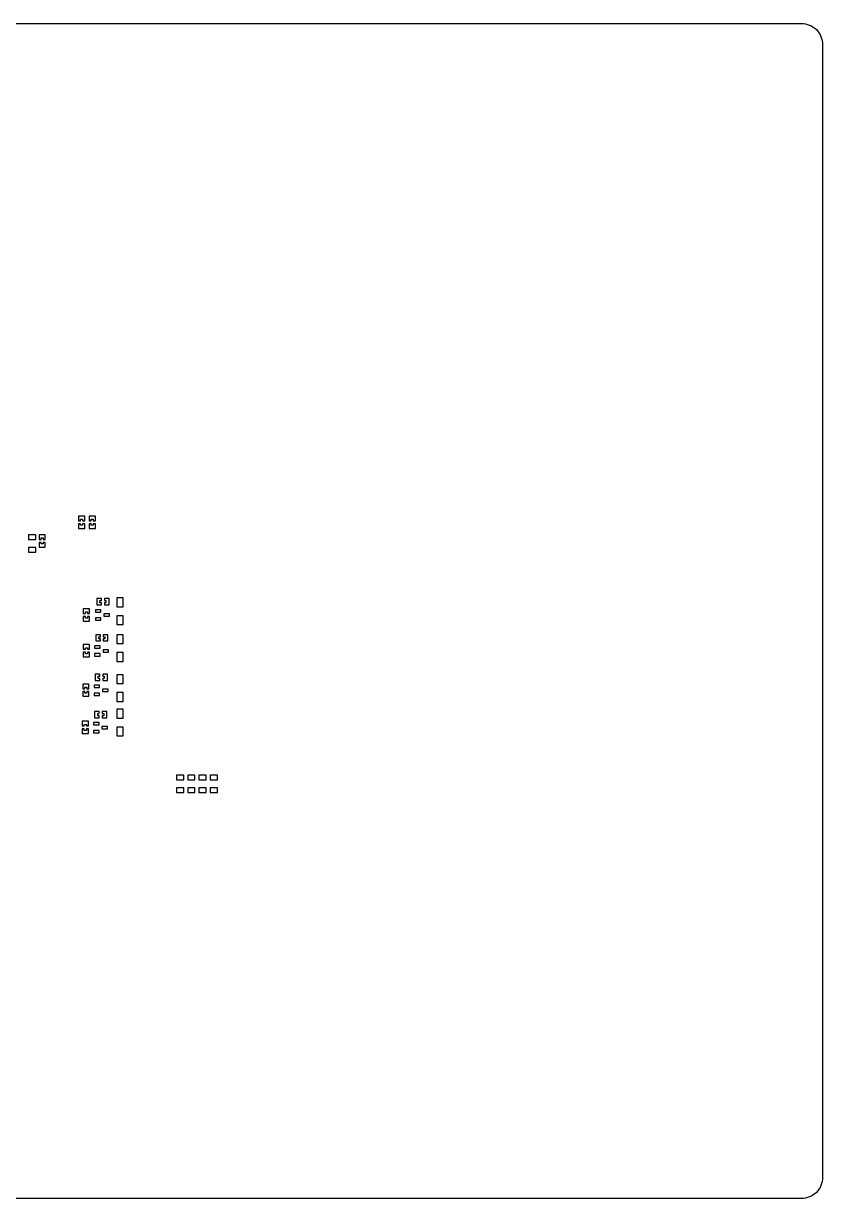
# Model space of a CAD drawing. Extents: x -190 to 190, y -140 to 140.
# Drawn here: x -0.5 to 190, y -140 to 140 of the extents above; entities that cross this region are included whole.
import ezdxf

# ---------------------------------------------------------------- set-up
doc = ezdxf.new("R2010")
doc.units = 0
doc.header["$MEASUREMENT"] = 0
doc.layers.get('0').update_dxf_attribs({"linetype": 'CONTINUOUS'})

msp = doc.modelspace()

# ---------------------------------------------------------------- linework, layer by layer
msp.add_lwpolyline([(-190.000156, 134.999756, -0.414214), (-185.000176, 139.999746), (-185.000176, 139.999746), (184.999844, 139.999746), (184.999844, 139.999746, -0.414214), (189.999824, 134.999756), (189.999824, 134.999756), (189.999824, -135.000244), (189.999824, -135.000244, -0.414214), (184.999844, -140.000234), (184.999844, -140.000234), (-185.000176, -140.000234), (-185.000176, -140.000234, -0.414214), (-190.000156, -135.000244), (-190.000156, -135.000244), (-190.000156, 134.999756)], format="xyb")
for points in [[(14.132999, 22.605), (12.663, 22.605), (12.663, 22.605), (12.663, 21.495), (12.663, 21.495), (13.152999, 21.495), (13.152999, 21.495), (13.152999, 21.865), (13.152999, 21.865), (13.643, 21.865), (13.643, 21.865), (13.643, 21.495), (13.643, 21.495), (14.132999, 21.495), (14.132999, 21.495), (14.132999, 22.605)], [(16.673, 22.605), (15.203, 22.605), (15.203, 22.605), (15.203, 21.495), (15.203, 21.495), (15.692999, 21.495), (15.692999, 21.495), (15.692999, 21.865), (15.692999, 21.865), (16.183, 21.865), (16.183, 21.865), (16.183, 21.495), (16.183, 21.495), (16.673, 21.495), (16.673, 21.495), (16.673, 22.605)], [(14.132999, 20.795), (13.643, 20.795), (13.643, 20.795), (13.643, 20.424999), (13.643, 20.424999), (13.152999, 20.424999), (13.152999, 20.424999), (13.152999, 20.795), (13.152999, 20.795), (12.663, 20.795), (12.663, 20.795), (12.663, 19.685), (12.663, 19.685), (14.132999, 19.685), (14.132999, 19.685), (14.132999, 20.795)], [(16.673, 20.795), (16.183, 20.795), (16.183, 20.795), (16.183, 20.424999), (16.183, 20.424999), (15.692999, 20.424999), (15.692999, 20.424999), (15.692999, 20.795), (15.692999, 20.795), (15.203, 20.795), (15.203, 20.795), (15.203, 19.685), (15.203, 19.685), (16.673, 19.685), (16.673, 19.685), (16.673, 20.795)], [(2.452, 18.125), (0.722, 18.125), (0.722, 18.125), (0.722, 17.025), (0.722, 17.025), (2.452, 17.025), (2.452, 17.025), (2.452, 18.125)], [(4.735, 18.16), (3.265, 18.16), (3.265, 18.16), (3.265, 17.05), (3.265, 17.05), (3.755, 17.05), (3.755, 17.05), (3.755, 17.42), (3.755, 17.42), (4.245, 17.42), (4.245, 17.42), (4.245, 17.05), (4.245, 17.05), (4.735, 17.05), (4.735, 17.05), (4.735, 18.16)], [(2.452, 15.105), (0.722, 15.105), (0.722, 15.105), (0.722, 14.005), (0.722, 14.005), (2.452, 14.005), (2.452, 14.005), (2.452, 15.105)], [(4.735, 16.349999), (4.245, 16.349999), (4.245, 16.349999), (4.245, 15.98), (4.245, 15.98), (3.755, 15.98), (3.755, 15.98), (3.755, 16.349999), (3.755, 16.349999), (3.265, 16.349999), (3.265, 16.349999), (3.265, 15.24), (3.265, 15.24), (4.735, 15.24), (4.735, 15.24), (4.735, 16.349999)], [(18.128, 2.957), (17.017999, 2.957), (17.017999, 2.957), (17.017999, 1.487), (17.017999, 1.487), (18.128, 1.487), (18.128, 1.487), (18.128, 1.977), (18.128, 1.977), (17.758, 1.977), (17.758, 1.977), (17.758, 2.467), (17.758, 2.467), (18.128, 2.467), (18.128, 2.467), (18.128, 2.957)], [(19.937999, 2.957), (18.828, 2.957), (18.828, 2.957), (18.828, 2.467), (18.828, 2.467), (19.198, 2.467), (19.198, 2.467), (19.198, 1.977), (19.198, 1.977), (18.828, 1.977), (18.828, 1.977), (18.828, 1.487), (18.828, 1.487), (19.937999, 1.487), (19.937999, 1.487), (19.937999, 2.957)], [(23.292, 3.111), (21.792, 3.111), (21.792, 3.111), (21.792, 0.991), (21.792, 0.991), (23.292, 0.991), (23.292, 0.991), (23.292, 3.111)], [(15.276, 0.507), (13.806, 0.507), (13.806, 0.507), (13.806, -0.603), (13.806, -0.603), (14.296, -0.603), (14.296, -0.603), (14.296, -0.233), (14.296, -0.233), (14.786, -0.233), (14.786, -0.233), (14.786, -0.603), (14.786, -0.603), (15.276, -0.603), (15.276, -0.603), (15.276, 0.507)], [(17.996, 0.292), (16.676, 0.292), (16.676, 0.292), (16.676, -0.298), (16.676, -0.298), (17.996, -0.298), (17.996, -0.298), (17.996, 0.292)], [(15.276, -1.303), (14.786, -1.303), (14.786, -1.303), (14.786, -1.673), (14.786, -1.673), (14.296, -1.673), (14.296, -1.673), (14.296, -1.303), (14.296, -1.303), (13.806, -1.303), (13.806, -1.303), (13.806, -2.413), (13.806, -2.413), (15.276, -2.413), (15.276, -2.413), (15.276, -1.303)], [(17.996, -1.608), (16.676, -1.608), (16.676, -1.608), (16.676, -2.198), (16.676, -2.198), (17.996, -2.198), (17.996, -2.198), (17.996, -1.608)], [(20.026, -0.658), (18.706, -0.658), (18.706, -0.658), (18.706, -1.248), (18.706, -1.248), (20.026, -1.248), (20.026, -1.248), (20.026, -0.658)], [(23.292, -1.119), (21.792, -1.119), (21.792, -1.119), (21.792, -3.239), (21.792, -3.239), (23.292, -3.239), (23.292, -3.239), (23.292, -1.119)], [(15.276, -8.002), (13.806, -8.002), (13.806, -8.002), (13.806, -9.112), (13.806, -9.112), (14.296, -9.112), (14.296, -9.112), (14.296, -8.742), (14.296, -8.742), (14.786, -8.742), (14.786, -8.742), (14.786, -9.112), (14.786, -9.112), (15.276, -9.112), (15.276, -9.112), (15.276, -8.002)], [(17.802, -8.265), (16.482, -8.265), (16.482, -8.265), (16.482, -8.855), (16.482, -8.855), (17.802, -8.855), (17.802, -8.855), (17.802, -8.265)], [(17.874, -5.679), (16.764, -5.679), (16.764, -5.679), (16.764, -7.149), (16.764, -7.149), (17.874, -7.149), (17.874, -7.149), (17.874, -6.659), (17.874, -6.659), (17.503999, -6.659), (17.503999, -6.659), (17.503999, -6.169), (17.503999, -6.169), (17.874, -6.169), (17.874, -6.169), (17.874, -5.679)], [(19.684, -5.679), (18.573999, -5.679), (18.573999, -5.679), (18.573999, -6.169), (18.573999, -6.169), (18.944, -6.169), (18.944, -6.169), (18.944, -6.659), (18.944, -6.659), (18.573999, -6.659), (18.573999, -6.659), (18.573999, -7.149), (18.573999, -7.149), (19.684, -7.149), (19.684, -7.149), (19.684, -5.679)], [(23.292, -5.652), (21.792, -5.652), (21.792, -5.652), (21.792, -7.772), (21.792, -7.772), (23.292, -7.772), (23.292, -7.772), (23.292, -5.652)], [(15.276, -9.812), (14.786, -9.812), (14.786, -9.812), (14.786, -10.182), (14.786, -10.182), (14.296, -10.182), (14.296, -10.182), (14.296, -9.812), (14.296, -9.812), (13.806, -9.812), (13.806, -9.812), (13.806, -10.922), (13.806, -10.922), (15.276, -10.922), (15.276, -10.922), (15.276, -9.812)], [(17.802, -10.165001), (16.482, -10.165001), (16.482, -10.165001), (16.482, -10.755), (16.482, -10.755), (17.802, -10.755), (17.802, -10.755), (17.802, -10.165001)], [(19.832001, -9.215), (18.512, -9.215), (18.512, -9.215), (18.512, -9.805001), (18.512, -9.805001), (19.832001, -9.805001), (19.832001, -9.805001), (19.832001, -9.215)], [(23.292, -9.882), (21.792, -9.882), (21.792, -9.882), (21.792, -12.002), (21.792, -12.002), (23.292, -12.002), (23.292, -12.002), (23.292, -9.882)], [(17.747, -15.077), (16.637, -15.077), (16.637, -15.077), (16.637, -16.547), (16.637, -16.547), (17.747, -16.547), (17.747, -16.547), (17.747, -16.057), (17.747, -16.057), (17.377001, -16.057), (17.377001, -16.057), (17.377001, -15.567), (17.377001, -15.567), (17.747, -15.567), (17.747, -15.567), (17.747, -15.077)], [(19.557, -15.077), (18.447001, -15.077), (18.447001, -15.077), (18.447001, -15.567), (18.447001, -15.567), (18.817, -15.567), (18.817, -15.567), (18.817, -16.057), (18.817, -16.057), (18.447001, -16.057), (18.447001, -16.057), (18.447001, -16.547), (18.447001, -16.547), (19.557, -16.547), (19.557, -16.547), (19.557, -15.077)], [(23.292, -15.177001), (21.792, -15.177001), (21.792, -15.177001), (21.792, -17.297), (21.792, -17.297), (23.292, -17.297), (23.292, -17.297), (23.292, -15.177001)], [(15.149, -17.4), (13.678999, -17.4), (13.678999, -17.4), (13.678999, -18.510001), (13.678999, -18.510001), (14.169, -18.510001), (14.169, -18.510001), (14.169, -18.139999), (14.169, -18.139999), (14.658999, -18.139999), (14.658999, -18.139999), (14.658999, -18.510001), (14.658999, -18.510001), (15.149, -18.510001), (15.149, -18.510001), (15.149, -17.4)], [(15.149, -19.21), (14.658999, -19.21), (14.658999, -19.21), (14.658999, -19.579999), (14.658999, -19.579999), (14.169, -19.579999), (14.169, -19.579999), (14.169, -19.21), (14.169, -19.21), (13.678999, -19.21), (13.678999, -19.21), (13.678999, -20.32), (13.678999, -20.32), (15.149, -20.32), (15.149, -20.32), (15.149, -19.21)], [(17.674999, -17.663), (16.355, -17.663), (16.355, -17.663), (16.355, -18.253), (16.355, -18.253), (17.674999, -18.253), (17.674999, -18.253), (17.674999, -17.663)], [(17.674999, -19.563), (16.355, -19.563), (16.355, -19.563), (16.355, -20.152999), (16.355, -20.152999), (17.674999, -20.152999), (17.674999, -20.152999), (17.674999, -19.563)], [(19.705, -18.612999), (18.385, -18.612999), (18.385, -18.612999), (18.385, -19.202999), (18.385, -19.202999), (19.705, -19.202999), (19.705, -19.202999), (19.705, -18.612999)], [(23.292, -19.407001), (21.792, -19.407001), (21.792, -19.407001), (21.792, -21.527), (21.792, -21.527), (23.292, -21.527), (23.292, -21.527), (23.292, -19.407001)], [(17.619999, -23.967), (16.51, -23.967), (16.51, -23.967), (16.51, -25.437), (16.51, -25.437), (17.619999, -25.437), (17.619999, -25.437), (17.619999, -24.947), (17.619999, -24.947), (17.25, -24.947), (17.25, -24.947), (17.25, -24.457), (17.25, -24.457), (17.619999, -24.457), (17.619999, -24.457), (17.619999, -23.967)], [(19.43, -23.967), (18.32, -23.967), (18.32, -23.967), (18.32, -24.457), (18.32, -24.457), (18.689999, -24.457), (18.689999, -24.457), (18.689999, -24.947), (18.689999, -24.947), (18.32, -24.947), (18.32, -24.947), (18.32, -25.437), (18.32, -25.437), (19.43, -25.437), (19.43, -25.437), (19.43, -23.967)], [(23.292, -23.432), (21.792, -23.432), (21.792, -23.432), (21.792, -25.552002), (21.792, -25.552002), (23.292, -25.552002), (23.292, -25.552002), (23.292, -23.432)], [(15.022001, -26.29), (13.552, -26.29), (13.552, -26.29), (13.552, -27.4), (13.552, -27.4), (14.042001, -27.4), (14.042001, -27.4), (14.042001, -27.03), (14.042001, -27.03), (14.532, -27.03), (14.532, -27.03), (14.532, -27.4), (14.532, -27.4), (15.022001, -27.4), (15.022001, -27.4), (15.022001, -26.29)], [(17.548, -26.553), (16.227999, -26.553), (16.227999, -26.553), (16.227999, -27.143), (16.227999, -27.143), (17.548, -27.143), (17.548, -27.143), (17.548, -26.553)], [(19.578, -27.503), (18.257999, -27.503), (18.257999, -27.503), (18.257999, -28.092998), (18.257999, -28.092998), (19.578, -28.092998), (19.578, -28.092998), (19.578, -27.503)], [(23.292, -27.662), (21.792, -27.662), (21.792, -27.662), (21.792, -29.782), (21.792, -29.782), (23.292, -29.782), (23.292, -29.782), (23.292, -27.662)], [(15.022001, -28.1), (14.532, -28.1), (14.532, -28.1), (14.532, -28.47), (14.532, -28.47), (14.042001, -28.47), (14.042001, -28.47), (14.042001, -28.1), (14.042001, -28.1), (13.552, -28.1), (13.552, -28.1), (13.552, -29.21), (13.552, -29.21), (15.022001, -29.21), (15.022001, -29.21), (15.022001, -28.1)], [(17.548, -28.453), (16.227999, -28.453), (16.227999, -28.453), (16.227999, -29.043), (16.227999, -29.043), (17.548, -29.043), (17.548, -29.043), (17.548, -28.453)], [(37.758, -39.152), (36.028, -39.152), (36.028, -39.152), (36.028, -40.252), (36.028, -40.252), (37.758, -40.252), (37.758, -40.252), (37.758, -39.152)], [(40.425, -39.152), (38.695, -39.152), (38.695, -39.152), (38.695, -40.252), (38.695, -40.252), (40.425, -40.252), (40.425, -40.252), (40.425, -39.152)], [(43.092002, -39.152), (41.361997, -39.152), (41.361997, -39.152), (41.361997, -40.252), (41.361997, -40.252), (43.092002, -40.252), (43.092002, -40.252), (43.092002, -39.152)], [(45.758999, -39.152), (44.028999, -39.152), (44.028999, -39.152), (44.028999, -40.252), (44.028999, -40.252), (45.758999, -40.252), (45.758999, -40.252), (45.758999, -39.152)], [(37.758, -42.172002), (36.028, -42.172002), (36.028, -42.172002), (36.028, -43.272002), (36.028, -43.272002), (37.758, -43.272002), (37.758, -43.272002), (37.758, -42.172002)], [(40.425, -42.172002), (38.695, -42.172002), (38.695, -42.172002), (38.695, -43.272002), (38.695, -43.272002), (40.425, -43.272002), (40.425, -43.272002), (40.425, -42.172002)], [(43.092002, -42.172002), (41.361997, -42.172002), (41.361997, -42.172002), (41.361997, -43.272002), (41.361997, -43.272002), (43.092002, -43.272002), (43.092002, -43.272002), (43.092002, -42.172002)], [(45.758999, -42.172002), (44.028999, -42.172002), (44.028999, -42.172002), (44.028999, -43.272002), (44.028999, -43.272002), (45.758999, -43.272002), (45.758999, -43.272002), (45.758999, -42.172002)]]:
    msp.add_lwpolyline(points)

doc.saveas('drawing.dxf')
